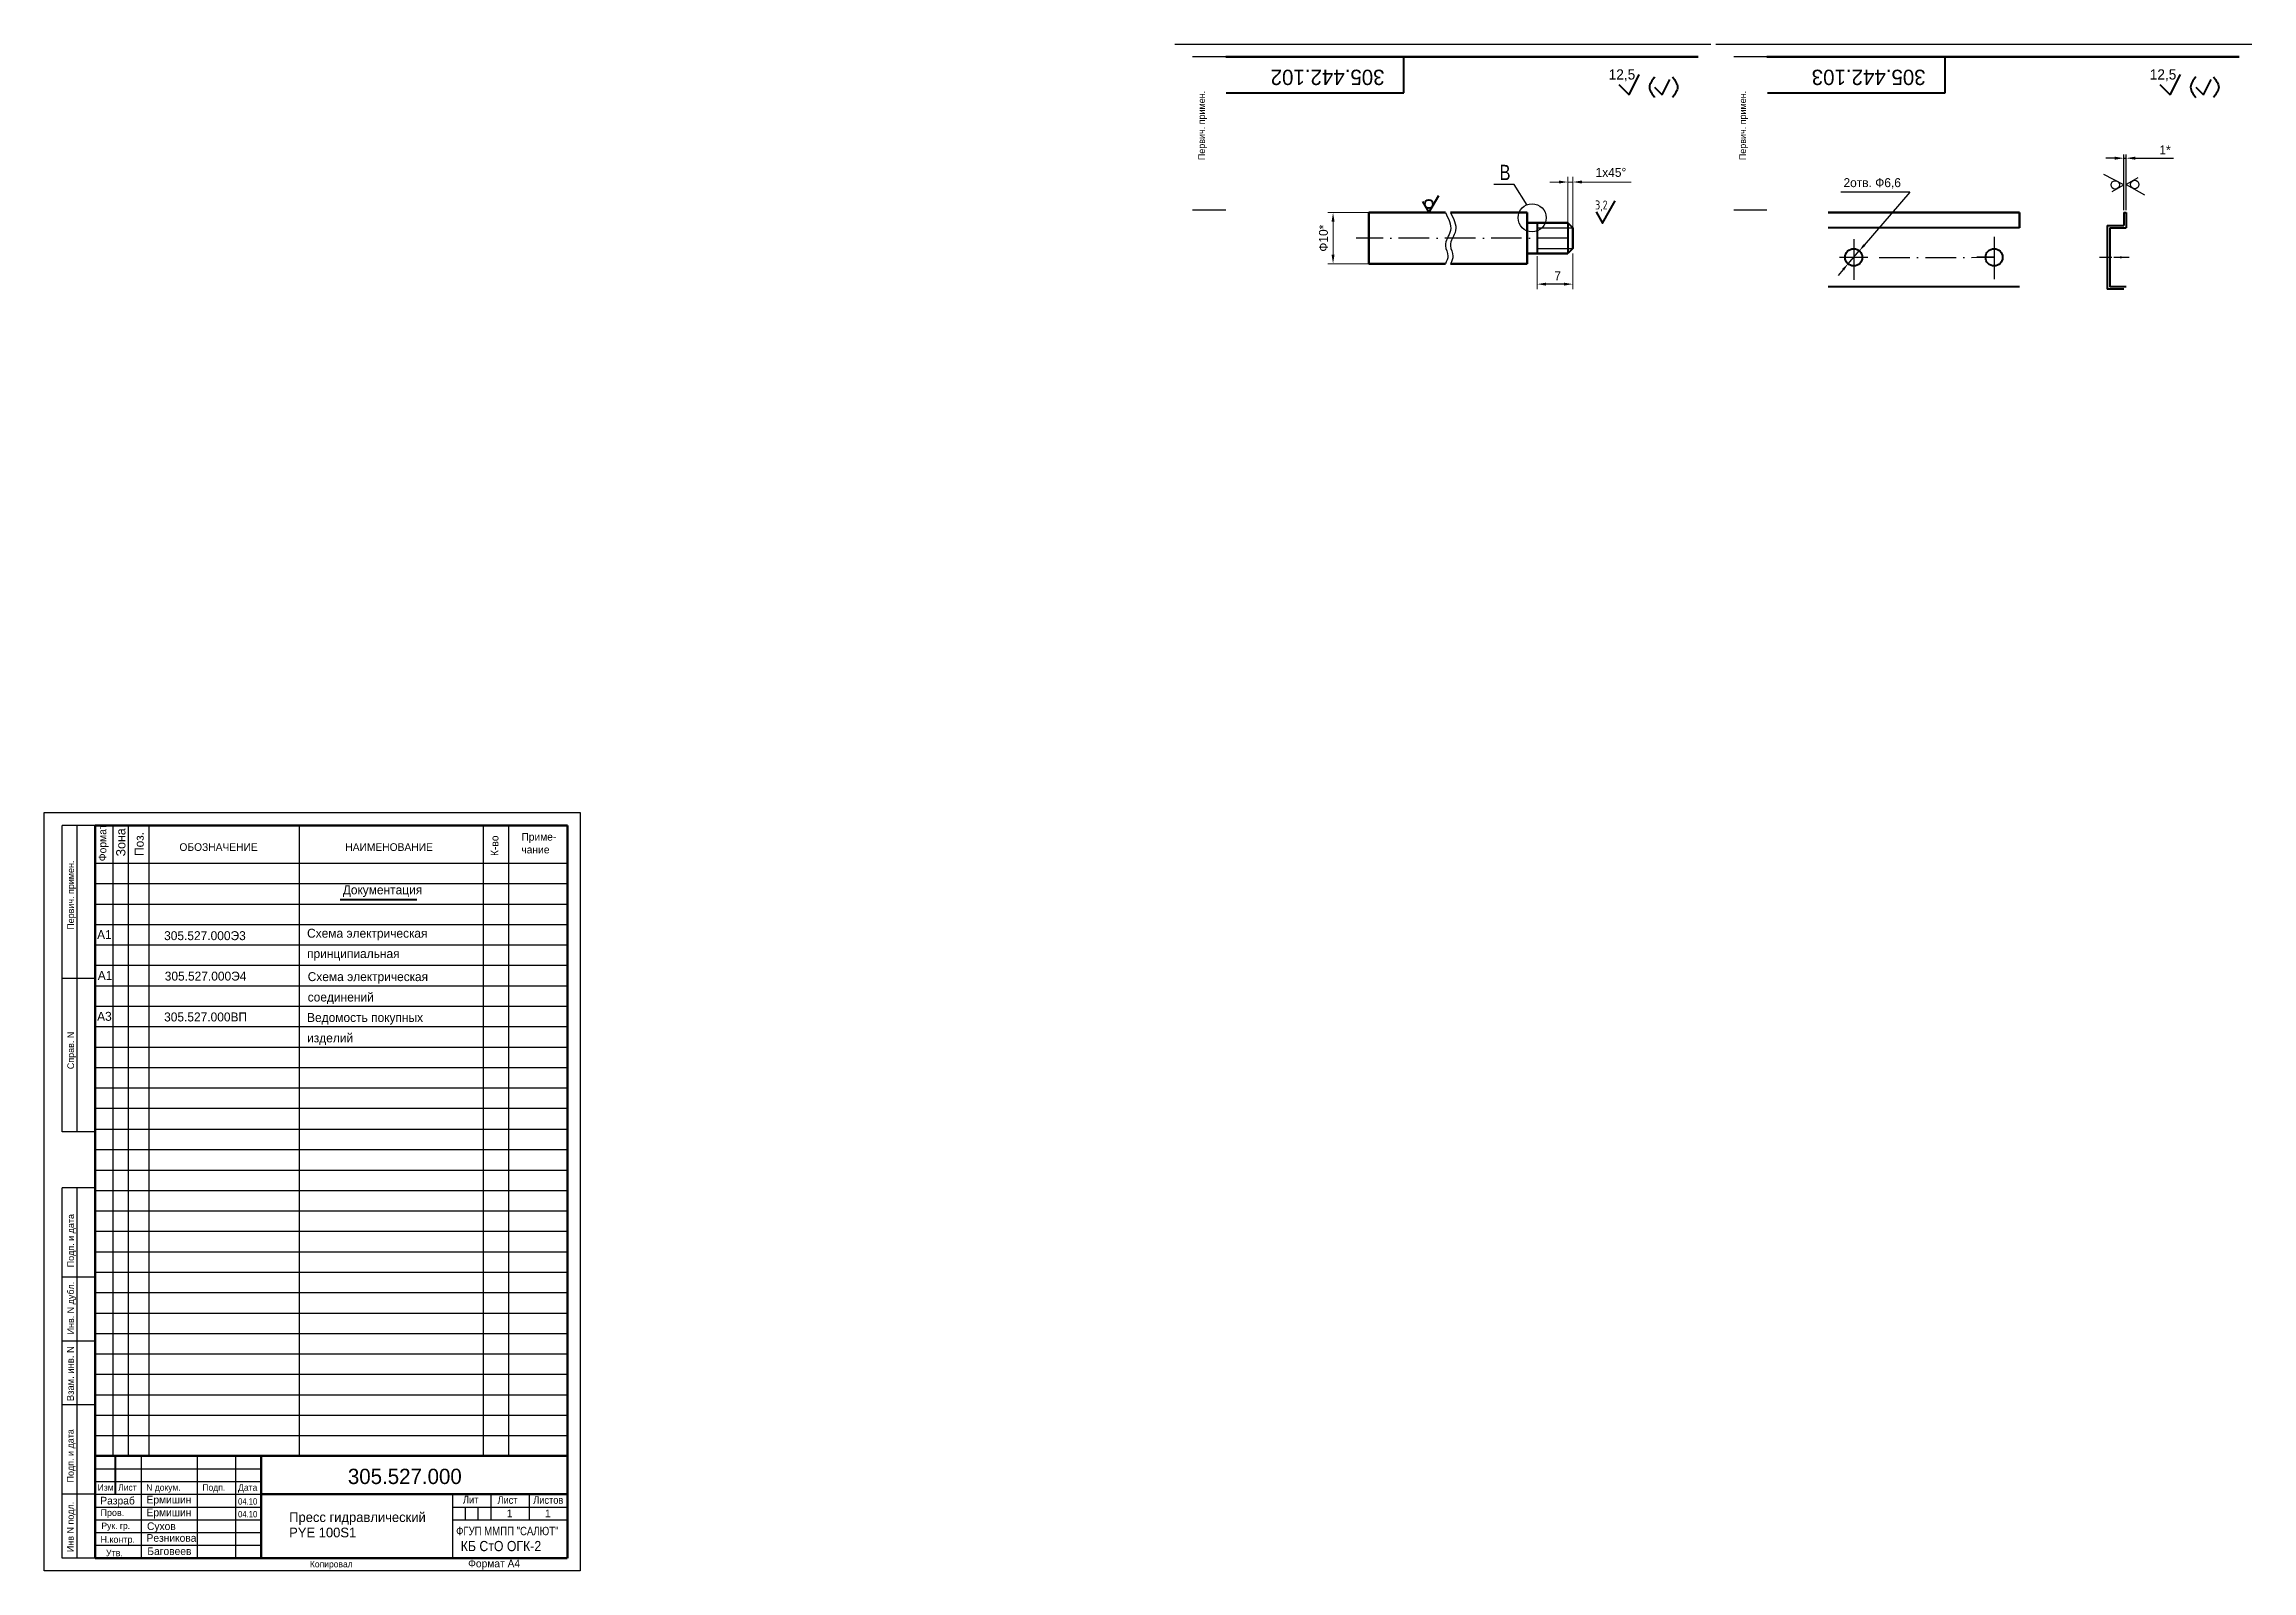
# Model space of a CAD drawing. Extents: x -32 to 1725, y 0 to 818.
# Drawn here: x 860 to 1725, y 0 to 598 of the extents above; entities that cross this region are included whole.
import ezdxf
from ezdxf.enums import TextEntityAlignment as Align

# ---------------------------------------------------------------- set-up
doc = ezdxf.new("R2010")
doc.units = 0
for name, pattern in [('ACAD_ISO10W100', [18, 12, -3, 0, -3]), ('AM_ISO08W050', [18, 12, -1.5, 3, -1.5]), ('AM_ISO08W050x2', [9, 6, -0.75, 1.5, -0.75])]:
    doc.linetypes.add(name, pattern=pattern)
doc.layers.get('0').update_dxf_attribs({"linetype": 'CONTINUOUS', "lineweight": 40})
doc.layers.get('Defpoints').update_dxf_attribs({"linetype": 'CONTINUOUS', "lineweight": 30})
for name, color, linetype, lineweight in [('AM_0', 7, 'CONTINUOUS', 50), ('AM_7', 4, 'AM_ISO08W050', 25), ('Layer1', 6, 'CONTINUOUS', 50), ('РАМКА', 7, 'CONTINUOUS', 30), ('СЛОЙ1', 3, 'CONTINUOUS', 30), ('Слой2', 4, 'ACAD_ISO10W100', 25)]:
    doc.layers.add(name, color=color, linetype=linetype, lineweight=lineweight)
doc.styles.add('ESKD-S', font='eskd-s.shx')
doc.styles.add('GOST', font='GOST.SHX')
doc.styles.get("Standard").update_dxf_attribs({"font": 'cad2win.shx'})
doc.dimstyles.new('ГОСТ', dxfattribs={"dimtxt": 3.5, "dimasz": 3.5, "dimexe": 1.5, "dimexo": 1, "dimgap": 1.5, "dimtad": 1, "dimtoh": 1, "dimdec": 1, "dimdsep": 46, "dimtxsty": 'Standard', "dimcen": -3, "dimdle": 1.25, "dimadec": 0, "dimazin": 2, "dimtfac": 0.75, "dimtdec": 1, "dimtmove": 0, "dimatfit": 3, "dimtvp": 1.5, "dimtolj": 1, "dimtzin": 0, "dimarcsym": 0})
doc.dimstyles.new('м 1 2', dxfattribs={"dimtxt": 3.5, "dimasz": 3.5, "dimexe": 2, "dimexo": 0, "dimgap": 1.5, "dimtad": 1, "dimtoh": 1, "dimdec": 1, "dimzin": 12, "dimtxsty": 'Standard', "dimcen": -3, "dimdle": 1.25, "dimclrd": 3, "dimclre": 3, "dimadec": 0, "dimazin": 3, "dimtfac": 0.75, "dimtdec": 1, "dimtmove": 0, "dimatfit": 3, "dimldrblk": 'DOTSMALL', "dimfxl": 2, "dimtvp": 1.5, "dimtolj": 1, "dimtzin": 0, "dimlwd": -1, "dimlwe": 20, "dimarcsym": 0})
doc.dimstyles.new('м 2 1', dxfattribs={"dimtxt": 3.5, "dimasz": 3.5, "dimexe": 2, "dimexo": 0, "dimgap": 2, "dimtad": 1, "dimdec": 1, "dimlfac": 2, "dimzin": 12, "dimtxsty": 'Standard', "dimcen": 3.59, "dimdle": 1.25, "dimclrd": 256, "dimclre": 256, "dimadec": 0, "dimazin": 3, "dimtfac": 0.75, "dimtdec": 1, "dimtmove": 0, "dimatfit": 3, "dimldrblk": 'DOTSMALL', "dimfxl": 2, "dimtvp": 1.5, "dimtolj": 1, "dimtzin": 0, "dimlwd": 20, "dimlwe": 20, "dimarcsym": 0})

# ---------------------------------------------------------------- blocks, each defined once
blk = doc.blocks.new('*D26')
at = {"layer": 'Defpoints', "color": 0}
for p in [(1445, 515), (1459, 516), (1445, 504)]:
    blk.add_point(p, dxfattribs=at)
at = {"layer": 'СЛОЙ1', "color": 3, "lineweight": 20}
for p, q in [((1445, 515), (1445, 502)), ((1459, 516), (1459, 502))]:
    blk.add_line(p, q, dxfattribs=at)
at = {"layer": 'СЛОЙ1', "color": 3}
blk.add_line((1455.5, 504), (1448.5, 504), dxfattribs=at)
for points in [[(1448.5, 504.58), (1448.5, 503.42), (1445, 504)], [(1455.5, 504.58), (1455.5, 503.42), (1459, 504)]]:
    blk.add_solid(points, dxfattribs=at)
at = {"layer": 'СЛОЙ1', "color": 0, "insert": (1453, 507.25), "char_height": 3.5, "attachment_point": 5}
blk.add_mtext('\\A1;7', dxfattribs=at)
blk = doc.blocks.new('_DotSmall')
at = {"layer": 'СЛОЙ1', "color": 0, "const_width": 0.5}
blk.add_lwpolyline([(-0.0625, 0, 1), (0.0625, 0, 1)], format="xyb", close=True, dxfattribs=at)
blk = doc.blocks.new('*D27')
at = {"layer": 'Defpoints', "color": 0}
for p in [(1459, 544), (1457, 528), (1459, 526)]:
    blk.add_point(p, dxfattribs=at)
at = {"layer": 'СЛОЙ1', "lineweight": 20}
for p, q in [((1457, 528), (1457, 546)), ((1459, 526), (1459, 546)), ((1453.5, 544), (1450, 544)), ((1457, 544), (1459, 544)), ((1462.5, 544), (1481.75, 544))]:
    blk.add_line(p, q, dxfattribs=at)
at = {"layer": 'СЛОЙ1'}
for points in [[(1453.5, 544.58), (1453.5, 543.42), (1457, 544)], [(1462.5, 544.58), (1462.5, 543.42), (1459, 544)]]:
    blk.add_solid(points, dxfattribs=at)
at = {"layer": 'СЛОЙ1', "color": 0, "insert": (1473.88, 547.75), "char_height": 3.5, "attachment_point": 5}
blk.add_mtext('\\A1;1x45%%D', dxfattribs=at)
blk = doc.blocks.new('surf1')
at = {"color": 0}
blk.add_lwpolyline([(-2.41, 4.41), (0, 0), (5.01, 8.72)], dxfattribs=at)
at = {"color": 0, "style": 'GOST'}
blk.add_attdef('RZ', text='', height=3.5, dxfattribs=at).set_placement((2, 5.4), align=Align.RIGHT)
at = {"color": 0, "style": 'ESKD-S'}
blk.add_attdef('O', (5.04, 9.31), '', height=3.5, dxfattribs=at)
blk = doc.blocks.new('*D28')
at = {"layer": 'Defpoints', "color": 0}
for p in [(1379, 532), (1365, 512), (1379, 512)]:
    blk.add_point(p, dxfattribs=at)
at = {"layer": 'СЛОЙ1', "lineweight": 20}
for p, q in [((1379, 532), (1363, 532)), ((1365, 528.5), (1365, 515.5)), ((1379, 512), (1363, 512))]:
    blk.add_line(p, q, dxfattribs=at)
at = {"layer": 'СЛОЙ1'}
for points in [[(1364.42, 528.5), (1365.58, 528.5), (1365, 532)], [(1364.42, 515.5), (1365.58, 515.5), (1365, 512)]]:
    blk.add_solid(points, dxfattribs=at)
at = {"layer": 'СЛОЙ1', "color": 0, "insert": (1361.25, 522), "char_height": 3.5, "attachment_point": 5, "rotation": 90}
blk.add_mtext('\\A1;Ф10*', dxfattribs=at)
blk = doc.blocks.new('*D29')
at = {"layer": 'Defpoints', "color": 0}
for p in [(1675.8, 553.33), (1674.8, 532), (1675.8, 532)]:
    blk.add_point(p, dxfattribs=at)
at = {"layer": 'СЛОЙ1', "color": 0, "lineweight": -2}
for p, q in [((1674.8, 533), (1674.8, 554.83)), ((1675.8, 533), (1675.8, 554.83)), ((1671.3, 553.33), (1667.8, 553.33)), ((1674.8, 553.33), (1675.8, 553.33)), ((1679.3, 553.33), (1694.25, 553.33))]:
    blk.add_line(p, q, dxfattribs=at)
at = {"layer": 'СЛОЙ1', "color": 0}
for points in [[(1671.3, 553.92), (1671.3, 552.75), (1674.8, 553.33)], [(1679.3, 553.92), (1679.3, 552.75), (1675.8, 553.33)]]:
    blk.add_solid(points, dxfattribs=at)
at = {"layer": 'СЛОЙ1', "color": 0, "insert": (1691, 556.58), "char_height": 3.5, "attachment_point": 5}
blk.add_mtext('\\A1;1*', dxfattribs=at)

msp = doc.modelspace()

# ---------------------------------------------------------------- linework, layer by layer
for p, q in [((1392.801, 578.922), (1392.801, 592.89)), ((1604.801, 578.922), (1604.801, 592.89)), ((1477, 582.143), (1481, 578.143)), ((1481, 578.143), (1485, 586.143)), ((1491, 581.143), (1494, 578.143)), ((1494, 578.143), (1497, 584.143)), ((1689, 582.143), (1693, 578.143)), ((1693, 578.143), (1697, 586.143)), ((1703, 581.143), (1706, 578.143)), ((1706, 578.143), (1709, 584.143)), ((1323.178, 578.922), (1392.801, 578.922)), ((1535.178, 578.922), (1604.801, 578.922)), ((1400.072, 536.343), (1402.554, 532.044)), ((1402.554, 532.044), (1406.411, 538.725)), ((1379, 522), (1379, 528)), ((1441, 522), (1441, 528)), ((1445, 528), (1445, 516)), ((1457, 528), (1457, 516)), ((1457, 528), (1459, 526)), ((1674.798, 532), (1675.798, 532)), ((1674.798, 532), (1674.798, 527)), ((1668.298, 527), (1668.298, 502)), ((1668.298, 527), (1674.798, 527)), ((1668.298, 527), (1674.798, 527)), ((1669.298, 526), (1669.298, 503)), ((1669.298, 526), (1669.298, 503)), ((1669.298, 526), (1675.798, 526)), ((1669.298, 526), (1675.798, 526)), ((1669.298, 525.498), (1669.298, 503)), ((1674.798, 527.498), (1674.798, 527)), ((1459, 518), (1457, 516)), ((1669.298, 519), (1669.298, 510)), ((1669.298, 519), (1669.298, 510)), ((1669.298, 519), (1669.298, 510)), ((1673.898, 514.5), (1673.398, 514.5)), ((1673.898, 514.5), (1673.398, 514.5)), ((1673.898, 514.5), (1673.398, 514.5)), ((1674.798, 502), (1668.298, 502)), ((1674.798, 502), (1668.298, 502)), ((1674.798, 502), (1668.298, 502)), ((1675.798, 503), (1669.298, 503)), ((1675.798, 503), (1669.298, 503)), ((1675.798, 503), (1669.298, 503)), ((976, 263), (1006, 263)), ((887.974, 29.993), (887.974, 44.993))]:
    msp.add_line(p, q)
msp.add_lwpolyline([(1675.798, 532), (1675.798, 526)])
for centre, radius in [((1402.538, 535.387), 1.607), ((1569, 514.5), 3.358), ((1624, 514.502), 3.358)]:
    msp.add_circle(centre, radius)
for points in [[(1491, 585.143), (1489, 581.143), (1491, 577.143)], [(1498, 585.143), (1500, 581.143), (1498, 577.143)], [(1703, 585.143), (1701, 581.143), (1703, 577.143)], [(1710, 585.143), (1712, 581.143), (1710, 577.143)]]:
    msp.add_spline(points, degree=3)
at = {"layer": 'AM_0'}
for p, q in [((1379, 512), (1379, 532)), ((1379, 532), (1409, 532)), ((1441, 532), (1411, 532)), ((1441, 512), (1441, 532)), ((1441, 528), (1457, 528)), ((1459, 526), (1459, 518)), ((1379, 512), (1409, 512)), ((1441, 512), (1411, 512)), ((1457, 516), (1441, 516))]:
    msp.add_line(p, q, dxfattribs=at)
at = {"layer": 'AM_7', "linetype": 'AM_ISO08W050x2'}
msp.add_line((1676.898, 514.5), (1665.298, 514.5), dxfattribs=at)
at = {"layer": 'Layer1'}
for p, q in [((1323, 593), (1508, 593)), ((1535, 593), (1720, 593)), ((1608, 532), (1559, 532)), ((1634, 532), (1608, 532)), ((1634, 526), (1634, 532)), ((1634, 532), (1634, 532)), ((879.974, 4.993), (879.974, 291.993)), ((880, 291.983), (1065, 291.983)), ((1065, 292), (1065, 5)), ((880, 44.993), (1065, 44.993)), ((944.974, 44.993), (944.974, 4.993)), ((944.974, 29.993), (1064.974, 29.993)), ((1064.974, 4.993), (879.974, 4.993))]:
    msp.add_line(p, q, dxfattribs=at)
at = {"layer": 'РАМКА'}
for p, q in [((897.974, 44.993), (897.974, 4.993)), ((919.974, 45.05), (919.974, 4.993)), ((934.974, 45.044), (934.974, 4.993)), ((879.974, 34.993), (944.974, 34.993)), ((879.974, 29.993), (944.974, 29.993)), ((1019.974, 29.993), (1019.974, 4.993)), ((1034.974, 29.993), (1034.974, 19.993)), ((1049.974, 29.993), (1049.974, 19.993)), ((1019.974, 24.993), (1064.974, 24.993)), ((1019.974, 19.993), (1064.974, 19.993))]:
    msp.add_line(p, q, dxfattribs=at)
at = {"layer": 'СЛОЙ1'}
for p, q in [((1303, 598), (1513, 598)), ((1515, 598), (1725, 598)), ((1323, 593), (1310, 593)), ((1535, 593), (1522, 593)), ((1436, 543), (1428, 543)), ((1441, 535), (1436, 543)), ((1323, 533), (1310, 533)), ((1535, 533), (1522, 533)), ((1445, 526), (1459, 526)), ((1569, 521.599), (1569, 505.745)), ((1624, 522.52), (1624, 505.965)), ((1445, 518), (1459, 518)), ((1574.5, 514.5), (1563.5, 514.5)), ((1624, 514.502), (1617.184, 514.502)), ((860, 297), (1070, 297)), ((860, 0), (860, 297)), ((1070, 297), (1070, 0)), ((867, 172), (867, 292)), ((880, 292), (867, 292)), ((873, 172), (873, 292)), ((886.974, 291.993), (886.974, 44.993)), ((892.974, 291.993), (892.974, 44.993)), ((900.974, 291.993), (900.974, 44.993)), ((959.974, 291.993), (959.974, 44.999)), ((1031.974, 291.993), (1031.974, 44.999)), ((1041.974, 291.993), (1041.974, 44.999)), ((880.007, 277.187), (1065.007, 277.187)), ((880.007, 269.187), (1065.007, 269.187)), ((880.007, 261.187), (1065.007, 261.187)), ((880.007, 253.187), (1065.007, 253.187)), ((880.007, 245.187), (1065.007, 245.187)), ((880.007, 237.187), (1065.007, 237.187)), ((880, 232), (867, 232)), ((880.007, 229.187), (1065.007, 229.187)), ((880.007, 221.187), (1065.007, 221.187)), ((880.007, 213.187), (1065.007, 213.187)), ((880.007, 205.187), (1065.007, 205.187)), ((880.007, 197.187), (1065.007, 197.187)), ((880.007, 189.187), (1065.007, 189.187)), ((880.007, 181.187), (1065.007, 181.187)), ((880, 172), (867, 172)), ((879.974, 172.993), (1064.974, 172.993)), ((879.974, 164.993), (1064.974, 164.993)), ((879.974, 156.993), (1064.974, 156.993)), ((867, 5), (867, 150)), ((880, 150), (867, 150)), ((873, 5), (873, 150)), ((879.974, 148.993), (1064.974, 148.993)), ((879.974, 140.993), (1064.974, 140.993)), ((879.974, 132.993), (1064.974, 132.993)), ((879.974, 124.993), (1064.974, 124.993)), ((880, 115), (867, 115)), ((879.974, 116.993), (1064.974, 116.993)), ((879.974, 108.993), (1064.974, 108.993)), ((879.974, 100.993), (1064.974, 100.993)), ((880, 90), (867, 90)), ((879.974, 92.993), (1064.974, 92.993)), ((879.974, 84.993), (1064.974, 84.993)), ((879.974, 76.993), (1064.974, 76.993)), ((880, 65), (867, 65)), ((879.974, 68.993), (1064.974, 68.993)), ((879.974, 60.993), (1064.974, 60.993)), ((879.974, 52.993), (1064.974, 52.993)), ((879.974, 39.993), (944.974, 39.993)), ((880, 30), (867, 30)), ((879.974, 24.993), (944.974, 24.993)), ((879.974, 19.993), (944.974, 19.993)), ((1024.974, 24.993), (1024.974, 19.993)), ((1029.974, 24.993), (1029.974, 19.993)), ((879.974, 14.993), (944.974, 14.993)), ((879.974, 9.993), (944.974, 9.993)), ((1070, 0), (860, 0)), ((880, 5), (867, 5))]:
    msp.add_line(p, q, dxfattribs=at)
at = {"layer": 'СЛОЙ1', "color": 2}
for p, q in [((1674.798, 542.847), (1667, 547)), ((1680.298, 545.633), (1675.798, 543.035)), ((1670.298, 540.249), (1674.798, 542.847)), ((1675.798, 543.035), (1683, 539))]:
    msp.add_line(p, q, dxfattribs=at)
at = {"layer": 'СЛОЙ1', "linetype": 'ByBlock'}
for p, q in [((1591, 540), (1564, 540)), ((1591, 540), (1573.153, 519.314)), ((1566.806, 511.957), (1571.194, 517.043)), ((1564.847, 509.686), (1562.887, 507.414))]:
    msp.add_line(p, q, dxfattribs=at)
at = {"layer": 'СЛОЙ1', "color": 0, "lineweight": 40}
for p, q in [((1634, 526), (1559, 526)), ((1634, 503), (1559, 503))]:
    msp.add_line(p, q, dxfattribs=at)
at = {"layer": 'СЛОЙ1', "color": 2}
for centre in [(1671.498, 542.847), (1679.098, 543.035)]:
    msp.add_circle(centre, 1.65, dxfattribs=at)
at = {"layer": 'СЛОЙ1'}
msp.add_circle((1443, 530), 5.5, dxfattribs=at)
for points in [[(1409, 532), (1411, 525), (1409, 519), (1410, 515), (1409, 512)], [(1411, 532), (1413, 525), (1411, 519), (1412, 515), (1411, 512)]]:
    msp.add_spline(points, degree=3, dxfattribs=at)
for points in [[(1572.775, 519.641), (1573.532, 518.987), (1571.194, 517.043)], [(1564.468, 510.013), (1565.225, 509.359), (1566.806, 511.957)]]:
    msp.add_solid(points, dxfattribs=at)
at = {"layer": 'Слой2'}
for p, q in [((1457, 522), (1374, 522)), ((1579, 514.5), (1624, 514.502)), ((1624, 514.502), (1624, 514.502))]:
    msp.add_line(p, q, dxfattribs=at)

# ---------------------------------------------------------------- block references
at = {"color": 1}
msp.add_blockref('surf1', (1470.572, 527.862), dxfattribs=at).add_auto_attribs({'RZ': '3,2'})

# ---------------------------------------------------------------- texts
for s, height, p in [('12,5', 4, (1473, 584.143)), ('12,5', 4, (1685, 584.143)), ('Приме-', 3, (1047, 286.017)), ('ОБОЗНАЧЕНИЕ', 3, (913, 282)), ('НАИМЕНОВАНИЕ', 3, (978, 282)), ('чание', 3, (1047, 281.017)), ('Документация', 3.5, (977, 265)), ('А1', 3.5, (880.75, 247.454)), ('Схема электрическая ', 3.5, (963.012, 248)), ('305.527.000Э3', 3.5, (907, 247.044)), ('принципиальная', 3.5, (963, 240.033)), ('А1', 3.5, (881, 231.454)), ('305.527.000Э4', 3.5, (907.25, 231.201)), ('Схема электрическая ', 3.5, (963.262, 231)), ('соединений', 3.5, (963.262, 223)), ('А3', 3.5, (880.75, 215.454)), ('305.527.000ВП', 3.5, (907, 215.201)), ('Ведомость покупных', 3.5, (963.012, 215)), ('изделий', 3.5, (963.012, 207)), ('305.527.000', 6, (979, 34)), ('Пресс гидравлический', 3.8, (956, 19.122)), ('1', 3, (1041.245, 21)), ('1', 3, (1056.245, 21)), ('PYE 100S1', 3.8, (956, 13.122))]:
    msp.add_text(s, height=height).set_placement(p)
for s, height, rotation, p in [('305.442.102', 6, 180, (1385.179, 588)), ('305.442.103', 6, 180, (1597.179, 588)), ('Формат', 3.025, 90, (884.37, 277.95)), ('Зона', 3.63, 90, (891.838, 279.844)), ('Поз.', 3.5, 90, (899, 280)), ('К-во', 3, 90, (1038, 280))]:
    msp.add_text(s, height=height, rotation=rotation).set_placement(p)
at = {"color": 0}
for s, height, width, p in [('ФГУП ММПП "САЛЮТ"', 3.3, 0.85, (1021.429, 13.951)), ('КБ СтО ОГК-2', 4, 0.9, (1023.242, 7.706))]:
    msp.add_text(s, height=height, dxfattribs=dict(at, width=width)).set_placement(p)
at = {"layer": 'AM_0', "ltscale": 0.7, "width": 0.8}
msp.add_text('В', height=6, dxfattribs=at).set_placement((1430.243, 544.735))
at = {"layer": 'СЛОЙ1'}
for s, height, p in [('Первич. примен.', 2.625, (1314.82, 552.571)), ('Первич. примен.', 2.625, (1526.82, 552.571)), ('Первич. примен.', 2.625, (871.718, 251.092)), ('Справ. N', 2.625, (871.718, 196.492)), ('Подп. и дата', 2.625, (871.718, 118.892)), ('Инв. N дубл.', 2.625, (871.718, 92.592)), ('Взам. инв. N', 2.75625, (871.654, 66.457)), ('Подп. и дата', 2.625, (871.584, 34.617)), ('Инв N подл.', 2.625, (871.584, 7.317))]:
    msp.add_text(s, height=height, rotation=90, dxfattribs=at).set_placement(p)
for s, height, p in [('2отв. Ф6,6', 3.5, (1565, 542)), ('Изм', 2.5, (880.992, 31.402)), ('Разраб', 3, (882, 26)), ('Лист', 2.5, (888.992, 31.402)), ('N докум.', 2.5, (899.992, 31.402)), ('Ермишин', 3, (900.119, 26.378)), ('Подп.', 2.5, (921.992, 31.402)), ('Дата', 2.5, (935.992, 31.402)), ('Пров.', 2.625, (882.091, 21.472)), ('Рук. гр.', 2.5, (882.429, 16.42)), ('Ермишин', 3, (900.119, 21.378)), ('Сухов', 3, (900.294, 15.984)), ('Н.контр.', 2.625, (882.091, 10.972)), ('Резникова', 3, (900.119, 11.378)), ('Баговеев', 3, (900.429, 6.206)), ('Утв.', 2.625, (884.191, 5.722)), ('Копировал', 2.5, (964.119, 1.378)), ('Формат А4', 3, (1026.119, 1.378))]:
    msp.add_text(s, height=height, dxfattribs=at).set_placement(p)
at = {"layer": 'СЛОЙ1', "width": 0.9}
for s, height, p in [('04.10', 2.5, (935.974, 25.951)), ('Лит', 3, (1024.119, 26.378)), ('Лист', 3, (1037.624, 26.245)), ('Листов', 3, (1051.624, 26.245)), ('04.10', 2.5, (935.974, 20.951))]:
    msp.add_text(s, height=height, dxfattribs=at).set_placement(p)

# ---------------------------------------------------------------- dimensions: what is measured, and where the dimension line sits
at = {"layer": 'СЛОЙ1'}
for base, p1, p2, text, dimstyle, picture, middle in [((1675.798, 553.334), (1674.798, 532), (1675.798, 532), '1*', 'ГОСТ', '*D29', (1691, 553.334)), ((1459, 544), (1457, 528), (1459, 526), '1x45%%D', 'м 2 1', '*D27', (1473.875, 544))]:
    dim = msp.add_linear_dim(base=base, p1=p1, p2=p2, text=text, dimstyle=dimstyle, dxfattribs=at)
    dim.commit()
    dim.dimension.update_dxf_attribs({"geometry": picture, "text_midpoint": middle, "dimtype": 160})
for base, p1, p2, angle, text, dimstyle, picture, middle in [((1365, 512), (1379, 532), (1379, 512), 90, 'Ф10*', 'м 2 1', '*D28', (1365, 522)), ((1445, 504), (1459, 516), (1445, 515), 180, '7', 'м 1 2', '*D26', (1453, 504))]:
    dim = msp.add_linear_dim(base=base, p1=p1, p2=p2, angle=angle, text=text, dimstyle=dimstyle, dxfattribs=at)
    dim.commit()
    dim.dimension.update_dxf_attribs({"geometry": picture, "text_midpoint": middle, "dimtype": 160})

doc.saveas('drawing.dxf')
